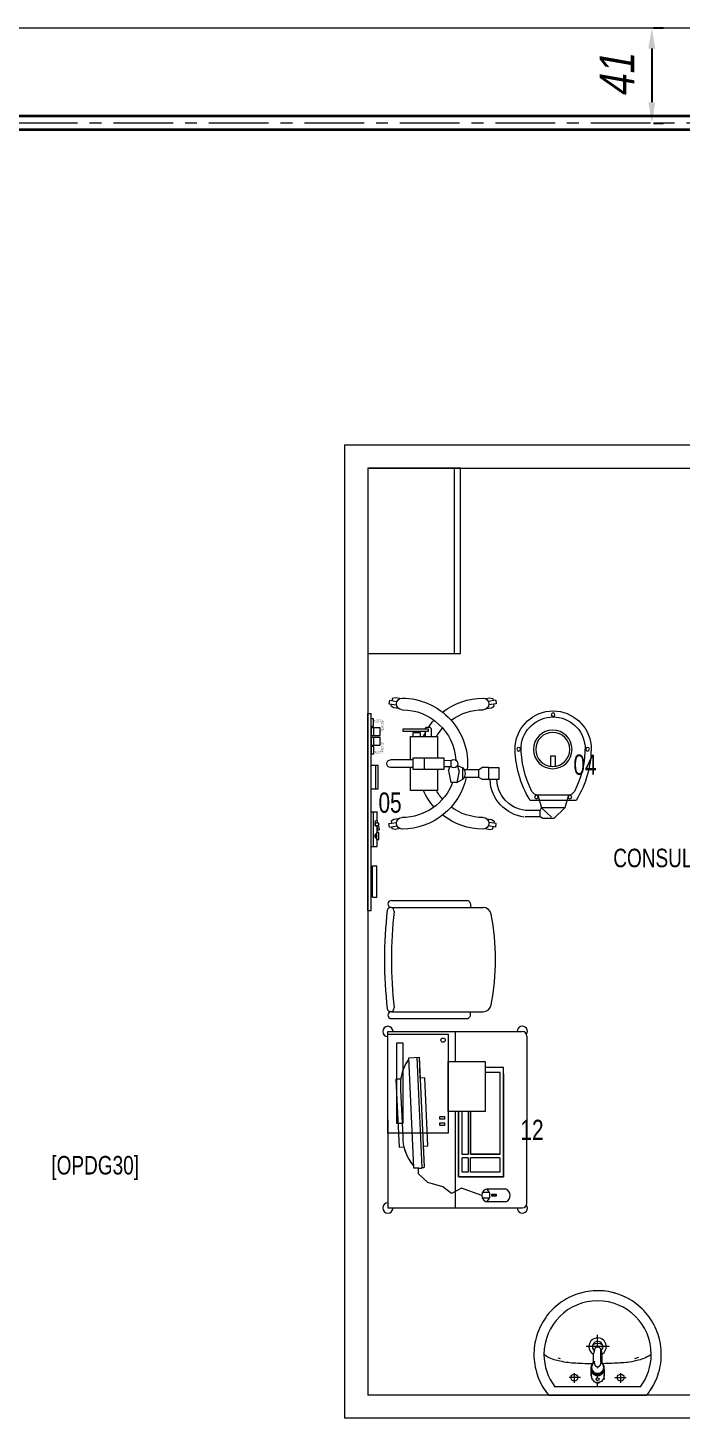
# Model space of a CAD drawing. Extents: x -234346 to 58427, y -132654 to -82394.
# Drawn here: x -109875 to -107055, y -109943 to -103943 of the extents above; entities that cross this region are included whole.
import ezdxf

# ---------------------------------------------------------------- set-up
doc = ezdxf.new("R2010")
doc.units = 0
doc.header["$LTSCALE"] = 8
doc.linetypes.add('AXES', pattern=[50.8, 31.75, -6.35, 6.35, -6.35])
doc.layers.get('0').update_dxf_attribs({"color": 9, "lineweight": 5})
for name, color, linetype, lineweight in [('72_EGR_BASE_TEXT', 9, 'Continuous', 5), ('72_EGR_EQP_TAG', 9, 'Continuous', 5), ('LOADING', 9, 'Continuous', 5), ('P-SANR-FIXT', 9, 'Continuous', 18), ('P-SANR-FIXT-1', 9, 'Continuous', 13), ('Walls', 9, 'Continuous', 5)]:
    doc.layers.add(name, color=color, linetype=linetype, lineweight=lineweight)
for name, color, linetype in [('DIM-FIRE', 54, 'Continuous'), ('FIRE', 1, 'Continuous'), ('FIRE-thin', 8, 'Continuous')]:
    doc.layers.add(name, color=color, linetype=linetype)
doc.styles.add('ARIAL-08', font='arial.ttf', dxfattribs={"width": 0.8, "oblique": 10.000004})
doc.styles.get("Standard").update_dxf_attribs({"font": 'ARIALUNI.TTF'})
doc.styles.add('X3G_ENTITY_225CE3', font='swisscl.ttf', dxfattribs={"height": 200})
doc.styles.add('X3G_ENTITY_257CFD', font='swisscl.ttf', dxfattribs={"height": 200})
doc.styles.add('X3G_ENTITY_258862', font='swisscl.ttf', dxfattribs={"height": 200})
doc.dimstyles.get("Standard").update_dxf_attribs({"dimtxt": 0.18, "dimasz": 0.18, "dimexe": 0.18, "dimexo": 0.0625, "dimgap": 0.09, "dimtad": 0, "dimtih": 1, "dimtoh": 1, "dimdec": 4, "dimzin": 0, "dimdsep": 46, "dimtxsty": 'Standard', "dimcen": 0.09, "dimadec": 0, "dimazin": 0, "dimtfac": 1, "dimtdec": 4, "dimtofl": 0, "dimtmove": 0, "dimatfit": 3, "dimfxl": 1, "dimtolj": 1, "dimtzin": 0, "dimarcsym": 0})

# ---------------------------------------------------------------- blocks, each defined once
blk = doc.blocks.new('FFGF')
at = {"layer": 'FIRE', "lineweight": 35, "ltscale": 1.014}
for p, q in [((-100181.8, -104323.3), (-141220.1, -104323.3)), ((-100181.8, -104383.6), (-141220.1, -104383.6))]:
    blk.add_line(p, q, dxfattribs=at)
at = {"layer": 'FIRE-thin', "linetype": 'AXES', "lineweight": 20, "ltscale": 1.014}
blk.add_line((-100181.8, -104353.5), (-141220.1, -104353.5), dxfattribs=at)
blk = doc.blocks.new('*D162')
at = {"layer": 'Defpoints', "color": 0, "lineweight": 15, "transparency": 16777216}
for p in [(-107234.2, -103942.6), (-107234.2, -104353.5), (-107181.9, -104353.5)]:
    blk.add_point(p, dxfattribs=at)
at = {"layer": 'DIM-FIRE', "color": 0, "lineweight": -2, "transparency": 16777216}
for p, q in [((-107174.2, -103942.6), (-107131.9, -103942.6)), ((-107181.9, -104032.6), (-107181.9, -104263.5)), ((-107174.2, -104353.5), (-107131.9, -104353.5))]:
    blk.add_line(p, q, dxfattribs=at)
at = {"layer": 'DIM-FIRE', "color": 0, "lineweight": 15, "transparency": 16777216}
for points in [[(-107196.9, -104032.6), (-107166.9, -104032.6), (-107181.9, -103942.6)], [(-107196.9, -104263.5), (-107166.9, -104263.5), (-107181.9, -104353.5)]]:
    blk.add_solid(points, dxfattribs=at)
at = {"layer": 'DIM-FIRE', "color": 0, "lineweight": 15, "transparency": 16777216, "insert": (-107332.3, -104148.1), "char_height": 150, "attachment_point": 5, "rotation": 90, "style": 'ARIAL-08'}
blk.add_mtext('\\A1;41', dxfattribs=at)
blk = doc.blocks.new('GF21016-P')
at = {"layer": 'LOADING', "extrusion": (-1.24384e-09, -1.20261e-09, -1)}
for p, q in [((0.0128, 0.0179), (0.0128, 0.4136)), ((0.4628, 0.0179), (0.4628, 0.4136)), ((-0.0172, 0.0179), (-0.0172, 0.3435)), ((-0.0022, 0.3585), (0.0128, 0.3585)), ((0.4778, 0.3585), (0.4628, 0.3585)), ((0.4928, 0.0179), (0.4928, 0.3435)), ((0.4778, 0.0029), (0.4778, 0.0029))]:
    blk.add_line(p, q, dxfattribs=at)
for centre, radius, start, end in [((-0.0478, 0.4136), 0.035, 0, 80.65572), ((-0.2378, -0.5362), 1.0036, 78.75684, 101.24316), ((-0.4278, 0.4136), 0.035, 99.34428, 180), ((0.0022, 0.3435), 0.015, 0, 90), ((-0.4778, 0.3435), 0.015, 90, 180), ((0.0022, 0.0179), 0.015, 270, 0), ((0.0022, 0.0179), 0.015, 180, 270), ((-0.0284, 0.0145), 0.015, 284.3864, 95.52091), ((-0.2378, 1.8734), 1.8855, 263.51186, 276.48814), ((-0.2378, 1.8928), 1.8749, 263.6341, 276.3659), ((-0.4471, 0.0145), 0.015, 84.47909, 255.6136), ((-0.4778, 0.0179), 0.015, 270, 0), ((-0.4778, 0.0179), 0.015, 180, 270)]:
    blk.add_arc(centre, radius, start, end, dxfattribs=at)
blk = doc.blocks.new('GF21027-P')
at = {"layer": 'LOADING'}
for p, q in [((0.4, 0.4), (-0.4, 0.4)), ((-0.4, 0.4), (-0.4, 0)), ((0.4, 0), (0.4, 0.4)), ((-0.4, 0.025), (0.4, 0.025)), ((-0.4, 0), (0.4, 0))]:
    blk.add_line(p, q, dxfattribs=at)
blk = doc.blocks.new('mobile light')
at = {"layer": 'LOADING'}
for p, q in [((1883.78, -497.56), (1883.65, -498.45)), ((1885.1, -497.29), (1883.78, -497.56)), ((1887.04, -497.59), (1885.1, -497.29)), ((1923.94, -497.59), (1925.88, -497.29)), ((1925.88, -497.29), (1927.2, -497.56)), ((1927.2, -497.56), (1927.33, -498.45)), ((1882.58, -498.29), (1882.35, -499.8)), ((1882.35, -499.8), (1885.55, -500.28)), ((1882.58, -498.29), (1885.78, -498.78)), ((1883.28, -500.85), (1883.42, -499.96)), ((1884.47, -501.5), (1883.28, -500.85)), ((1886.4, -501.79), (1884.47, -501.5)), ((1924.58, -501.79), (1926.52, -501.5)), ((1928.41, -498.29), (1925.2, -498.78)), ((1928.63, -499.8), (1925.43, -500.28)), ((1926.52, -501.5), (1927.7, -500.85)), ((1927.7, -500.85), (1927.56, -499.96)), ((1928.41, -498.29), (1928.63, -499.8)), ((1947.59, -502.62), (1941.09, -502.62)), ((1948.76, -501.94), (1947.59, -502.62)), ((1947.59, -502.62), (1947.59, -505.45)), ((1948.15, -506.5), (1952.41, -502.55)), ((1953.47, -501.94), (1948.76, -501.94)), ((1958.23, -506.5), (1953.47, -501.94)), ((1947.59, -505.45), (1941.09, -505.45)), ((1963.08, -509.67), (1943.3, -509.67)), ((1946.6, -512.08), (1948.15, -506.5)), ((1947.59, -505.45), (1948.15, -506.5)), ((1958.23, -506.5), (1948.15, -506.5)), ((1959.78, -512.08), (1958.23, -506.5)), ((1959.78, -512.08), (1946.6, -512.08)), ((1908.01, -522.53), (1909, -517.55)), ((1911.69, -517.55), (1909, -517.55)), ((1912.69, -522.53), (1911.69, -517.55)), ((1911.69, -517.55), (1914.17, -518.99)), ((1914.17, -518.99), (1914.17, -523.77)), ((1921.08, -519.69), (1914.74, -519.69)), ((1922.73, -518.8), (1921.08, -519.69)), ((1921.08, -519.69), (1921.08, -523.01)), ((1921.08, -519.69), (1921.08, -523.01)), ((1925.38, -518.8), (1922.73, -518.8)), ((1892.68, -523.97), (1883.05, -523.97)), ((1892.68, -527.34), (1883.05, -527.34)), ((1892.68, -528.06), (1892.68, -523.24)), ((1892.68, -523.24), (1906.16, -523.24)), ((1897.5, -528.06), (1897.5, -523.24)), ((1906.16, -523.24), (1906.16, -528.06)), ((1909.15, -524.25), (1906.16, -524.32)), ((1909.15, -526.94), (1906.16, -526.87)), ((1908.01, -522.53), (1908.62, -524.28)), ((1909.15, -524.25), (1909.15, -526.94)), ((1912.69, -522.53), (1911.9, -524.78)), ((1911.9, -524.78), (1914.17, -523.77)), ((1921.08, -523.01), (1914.77, -523.01)), ((1922.73, -523.93), (1921.08, -523.04)), ((1925.38, -523.93), (1922.73, -523.93)), ((1906.16, -528.06), (1892.68, -528.06)), ((1882.35, -551.47), (1885.55, -550.99)), ((1882.58, -552.98), (1882.35, -551.47)), ((1884.47, -549.77), (1883.28, -550.42)), ((1883.28, -550.42), (1883.42, -551.31)), ((1886.4, -549.48), (1884.47, -549.77)), ((1924.58, -549.48), (1926.52, -549.77)), ((1928.63, -551.47), (1925.43, -550.99)), ((1926.52, -549.77), (1927.7, -550.42)), ((1927.7, -550.42), (1927.56, -551.31)), ((1928.41, -552.98), (1928.63, -551.47)), ((1882.58, -552.98), (1885.78, -552.5)), ((1883.78, -553.71), (1883.65, -552.82)), ((1885.1, -553.98), (1883.78, -553.71)), ((1887.04, -553.69), (1885.1, -553.98)), ((1923.94, -553.69), (1925.88, -553.98)), ((1928.41, -552.98), (1925.2, -552.5)), ((1925.88, -553.98), (1927.2, -553.71)), ((1927.2, -553.71), (1927.33, -552.82))]:
    blk.add_line(p, q, dxfattribs=at)
for points in [[(1903.33, -523.24), (1903.33, -514.02), (1891.61, -514.02), (1891.61, -523.97)], [(1891.61, -527.34), (1891.61, -537.34), (1903.33, -537.34), (1903.33, -528.06)], [(1954.27, -524.55), (1954.27, -528.82), (1952.05, -528.82), (1952.05, -524.5)], [(1892.74, -537.34), (1892.74, -539.04), (1895.76, -539.04), (1895.76, -537.34)], [(1898.05, -537.34), (1898.05, -539.5)], [(1898.05, -540.63), (1898.05, -540.87), (1898.53, -541.35), (1900.02, -541.35), (1900.5, -540.87), (1900.5, -537.34)]]:
    blk.add_lwpolyline(points, dxfattribs=at)
for points in [[(1929.78, -518.8), (1925.38, -518.8), (1925.38, -523.93), (1929.78, -523.93)], [(1899.3, -539.5), (1888.5, -539.5), (1888.5, -540.63), (1899.3, -540.63)]]:
    blk.add_lwpolyline(points, close=True, dxfattribs=at)
for centre, radius in [((1945.96, -511.25), 0.793), ((1960.42, -511.25), 0.793), ((1953.01, -531.79), 8.32), ((1953.01, -531.79), 7.35), ((1938.31, -531.85), 0.793), ((1968.07, -531.85), 0.793), ((1953.19, -546.77), 0.793)]:
    blk.add_circle(centre, radius, dxfattribs=at)
for centre, radius, start, end in [((1888.02, -499.89), 2.5, 90, 270), ((1888.02, -525.64), 28.25, 12.14628, 90), ((1922.96, -525.64), 28.25, 90, 128.20734), ((1922.96, -499.89), 2.5, 270, 90), ((1888.02, -525.64), 23.25, 20.3387, 90), ((1922.96, -525.64), 23.25, 90, 126.37431), ((1942.82, -519.31), 16.86, 97.12926, 177.61154), ((1922.96, -525.64), 28.25, 138.49743, 155.73047), ((1942.82, -519.31), 13.97, 97.12926, 177.61154), ((1980.13, -532.49), 43.32, 148.21671, 181.25014), ((1926.25, -532.49), 43.32, 358.74986, 31.78329), ((1922.96, -525.64), 23.25, 138.72236, 150.03816), ((1980.13, -532.49), 40.72, 152.40924, 181.25014), ((1946.6, -514.96), 2.89, 90, 152.40924), ((1959.78, -514.96), 2.89, 27.59076, 90), ((1926.25, -532.49), 40.72, 358.74986, 27.59076), ((1911.94, -521.38), 3.27, 313.01125, 46.98875), ((1883.05, -525.65), 1.68, 90, 270), ((1888.02, -525.64), 28.25, 270, 5.3386), ((1888.02, -525.64), 23.25, 270, 356.31838), ((1910.32, -525.6), 1.78, 229.06732, 130.93268), ((1953.19, -531.93), 16.44, 185.23613, 354.76387), ((1953.19, -531.93), 13.84, 185.23613, 354.76387), ((1922.96, -525.64), 28.25, 204.48295, 208.10502), ((1922.96, -525.64), 23.25, 210.23485, 221.27764), ((1922.96, -525.64), 28.25, 213.79851, 221.50257), ((1922.96, -525.64), 23.25, 233.62569, 270), ((1888.02, -551.39), 2.5, 90, 270), ((1922.96, -525.64), 28.25, 231.79266, 270), ((1922.96, -551.39), 2.5, 270, 90)]:
    blk.add_arc(centre, radius, start, end, dxfattribs=at)
blk = doc.blocks.new('FP_138-161_A_00_GFL_-0_080_Einreichung_Grundrisse_100')
at = {"layer": 'P-SANR-FIXT'}
blk.add_line((-0.0044, -0.0019), (-0.0045, -0.0021), dxfattribs=at)
at = {"layer": 'P-SANR-FIXT', "flags": 128}
blk.add_lwpolyline([(-0.0057, -0.0037), (-0.0058, -0.0039), (-0.006, -0.004)], dxfattribs=at)
blk = doc.blocks.new('FP_139-161_A_00_GFL_-0_080_Einreichung_Grundrisse_100')
at = {"layer": 'P-SANR-FIXT'}
blk.add_line((0.0045, -0.0022), (0.0044, -0.002), dxfattribs=at)
at = {"layer": 'P-SANR-FIXT', "flags": 128}
blk.add_lwpolyline([(0.006, -0.004), (0.0059, -0.0039), (0.0057, -0.0038)], dxfattribs=at)
blk = doc.blocks.new('IS_Ceraplus_B8204_BIM_BG _1_ - B8204AA - CERAPLUS single lever basin mixer with pop-up waste-V137-161_A_00_GFL_-0_080_Einreichung_Grundrisse_100')
at = {"layer": 'P-SANR-FIXT-1'}
h = blk.add_hatch(dxfattribs=at)
h.set_pattern_fill('FP_26', color=256, style=0, pattern_type=2)
h.set_pattern_definition([(225, (0.009, 0), (0.010607, -0.010607), []), (315, (0.009, 0), (0.010607, 0.010607), [])])
h.paths.add_polyline_path([(0.0056, -0.002), (0.0058, -0.0024), (0.0058, -0.0021)])
h.paths.add_polyline_path([(0.007, -0.0039), (0.0088, -0.0045), (0.0084, -0.0043)])
at = {"layer": 'LOADING'}
for p, q in [((-0.028, 0), (-0.028, -0.0281)), ((-0.0274, -0.0337), (-0.0271, -0.0392)), ((-0.0262, -0.0282), (-0.0263, -0.0287)), ((-0.0137, -0.0512), (-0.0129, -0.0517)), ((0.0124, -0.052), (0.0133, -0.0515)), ((0.0185, -0.0618), (0.019, -0.0539)), ((0.019, -0.0539), (0.0188, -0.0561)), ((0.0263, -0.0287), (0.0262, -0.0282)), ((0.0262, -0.0293), (0.0263, -0.0287)), ((0.0271, -0.0392), (0.0274, -0.0337)), ((0.028, -0.0281), (0.028, 0)), ((0.014, -0.0647), (0.0133, -0.1077))]:
    blk.add_line(p, q, dxfattribs=at)
at = {"layer": 'LOADING', "flags": 128}
for points in [[(-0.0272, -0.0069), (-0.0266, 0.009), (-0.0165, 0.0236), (0, 0.0291)], [(0.0272, -0.0069), (0.0266, 0.009), (0.0165, 0.0236), (0, 0.0291)], [(-0.0271, -0.0393), (-0.027, -0.0403), (-0.0269, -0.0414), (-0.0267, -0.0424), (-0.0265, -0.0434), (-0.0262, -0.0444), (-0.0259, -0.0454), (-0.0255, -0.0464), (-0.0252, -0.0474), (-0.0247, -0.0484), (-0.0243, -0.0493), (-0.0238, -0.0502), (-0.0232, -0.0511), (-0.0226, -0.052), (-0.022, -0.0529), (-0.0214, -0.0537), (-0.0207, -0.0545), (-0.0199, -0.0553), (-0.0192, -0.0561), (-0.0184, -0.0568), (-0.0176, -0.0575), (-0.0173, -0.0577)], [(-0.0176, -0.0568), (-0.0224, -0.0513), (-0.0254, -0.0448), (-0.0264, -0.0376), (-0.0253, -0.0305), (-0.0222, -0.024), (-0.0172, -0.0186), (-0.0109, -0.0147), (-0.0037, -0.0127), (0.0037, -0.0127), (0.0109, -0.0147), (0.0172, -0.0186), (0.0222, -0.024), (0.0253, -0.0305), (0.0264, -0.0376), (0.0254, -0.0448), (0.0224, -0.0513), (0.0176, -0.0568)], [(-0.019, -0.0539), (-0.0185, -0.0615), (-0.0185, -0.0618)], [(-0.0162, -0.0579), (-0.0156, -0.058), (-0.0151, -0.0581), (-0.0146, -0.0583), (-0.0142, -0.0586), (-0.0139, -0.0588), (-0.0138, -0.0591)], [(-0.0138, -0.0591), (-0.0139, -0.0612), (-0.014, -0.0633)], [(0.0138, -0.0591), (0.0139, -0.0588), (0.0142, -0.0586), (0.0146, -0.0583), (0.0151, -0.0581), (0.0156, -0.058), (0.0162, -0.0579)], [(0.014, -0.0633), (0.0139, -0.0612), (0.0138, -0.0591)], [(0.0171, -0.0578), (0.0174, -0.0575), (0.0176, -0.0568)], [(0.0173, -0.0577), (0.0181, -0.057), (0.0189, -0.0563), (0.0197, -0.0556), (0.0204, -0.0548), (0.0211, -0.054), (0.0218, -0.0532), (0.0224, -0.0523), (0.023, -0.0514), (0.0236, -0.0505), (0.0241, -0.0496), (0.0246, -0.0487), (0.025, -0.0477), (0.0254, -0.0467), (0.0258, -0.0458), (0.0261, -0.0448), (0.0264, -0.0437), (0.0266, -0.0427), (0.0268, -0.0417), (0.027, -0.0407), (0.0271, -0.0396), (0.0271, -0.0393)], [(-0.0181, -0.0728), (-0.0177, -0.083), (-0.0172, -0.0938)], [(-0.0129, -0.1142), (-0.0124, -0.1161), (-0.0118, -0.1179), (-0.0109, -0.1197), (-0.0098, -0.1214), (-0.0084, -0.123), (-0.0067, -0.1244), (-0.0047, -0.1255), (-0.0025, -0.1263), (0, -0.1266)], [(0, -0.1266), (0.0025, -0.1263), (0.0047, -0.1255), (0.0067, -0.1244), (0.0084, -0.123), (0.0098, -0.1214), (0.0109, -0.1197), (0.0118, -0.1179), (0.0124, -0.1161), (0.0129, -0.1142)], [(0.0172, -0.0938), (0.0177, -0.083), (0.0181, -0.0728)], [(0.0184, -0.0651), (0.0184, -0.0652), (0.0184, -0.0652), (0.0184, -0.0652), (0.0184, -0.0654), (0.0184, -0.0655)]]:
    blk.add_lwpolyline(points, dxfattribs=at)
at = {"layer": 'LOADING'}
for centre, radius, start, end in [((0, 0.0135), 0.00603, 0, 180), ((0, 0.0135), 0.00603, 180, 0), ((-0.009, 0), 0.005, 300, 315), ((0.009, 0), 0.005, 225, 240)]:
    blk.add_arc(centre, radius, start, end, dxfattribs=at)
for centre, major_axis, start_param, end_param in [((0, -0.0281), (-0.028, 0), 4.712389, 6.47291), ((0, -0.0321), (0.0275, 0), 3.141823, 3.202701), ((0, -0.0321), (0.0275, 0), 3.239313, 3.439417), ((0, -0.0281), (0.028, 0), 3.371221, 3.483334), ((0, -0.0287), (0.0267, 0), 1.570796, 3.036556), ((0, -0.0287), (0.0263, 0), 2.625648, 2.791756), ((0, -0.0287), (-0.0263, 0), 4.712389, 5.759587), ((0, -0.0312), (0.0248, 0), 4.111947, 4.191073), ((0, -0.0281), (0.028, 0), 4.202431, 4.259552), ((0, -0.0287), (0.0263, 0), 4.169225, 4.2325), ((0, -0.0281), (0.028, 0), 6.093357, 7.853982), ((0, -0.0287), (0.0267, 0), 0.105099, 1.570796), ((0, -0.0287), (0.0262, 0), 0.523599, 1.570796), ((0, -0.0281), (0.028, 0), 5.172057, 5.222265), ((0, -0.0287), (0.0262, 0), 0.349919, 0.515945), ((0, -0.0287), (0.0267, 0), 6.059374, 6.108652), ((0, -0.0321), (0.0275, 0), 5.985527, 6.185455), ((0, -0.0281), (0.028, 0), 5.94107, 6.05344), ((0, -0.0321), (0.0275, 0), 6.222066, 6.282955)]:
    blk.add_ellipse(centre, major_axis=major_axis, ratio=0.961262, start_param=start_param, end_param=end_param, dxfattribs=at)
for points, knots in [([(-0.0215, -0.0162), (-0.0216, -0.0163), (-0.0219, -0.0167), (-0.0227, -0.0177), (-0.0238, -0.0192), (-0.0249, -0.0211), (-0.0258, -0.0231), (-0.0266, -0.0253), (-0.0273, -0.0282), (-0.0275, -0.0305), (-0.0275, -0.0321)], [0.7859035, 0.7859035, 0.7859035, 0.7859035, 0.7916667, 0.8055556, 0.8333333, 0.8611111, 0.8888889, 0.9166667, 0.9444444, 1, 1, 1, 1]), ([(0.021, -0.0157), (0.0208, -0.0154), (0.0203, -0.0149), (0.0192, -0.0139), (0.0177, -0.0127), (0.0161, -0.0117), (0.0148, -0.0109), (0.0138, -0.0104), (0.0127, -0.0099), (0.0113, -0.0093), (0.0087, -0.0084), (0.0048, -0.0075), (0, -0.0071), (-0.0048, -0.0075), (-0.0087, -0.0084), (-0.0113, -0.0093), (-0.0127, -0.0099), (-0.0138, -0.0104), (-0.0148, -0.0109), (-0.0161, -0.0117), (-0.0177, -0.0127), (-0.0191, -0.0139), (-0.0202, -0.0149), (-0.0208, -0.0154), (-0.021, -0.0157)], [0.2222222, 0.2222222, 0.2222222, 0.2222222, 0.2361111, 0.25, 0.2777778, 0.3055556, 0.3194444, 0.3333333, 0.3472222, 0.3611111, 0.3888889, 0.4444444, 0.5, 0.5555556, 0.6111111, 0.6388889, 0.6527778, 0.6666667, 0.6805556, 0.6944444, 0.7222222, 0.75, 0.7638889, 0.7777778, 0.7777778, 0.7777778, 0.7777778]), ([(-0.0188, -0.0538), (-0.0188, -0.0547), (-0.0186, -0.0582), (-0.0185, -0.0619), (-0.0184, -0.0646)], [0.6724021, 0.6724021, 0.6724021, 0.6724021, 0.75, 1, 1, 1, 1]), ([(-0.0162, -0.0579), (-0.0162, -0.0578), (-0.0163, -0.0578), (-0.0165, -0.0577), (-0.0166, -0.0575), (-0.0167, -0.0574), (-0.0169, -0.0573), (-0.017, -0.0572), (-0.0172, -0.0571), (-0.0173, -0.057), (-0.0175, -0.0569), (-0.0176, -0.0568)], [0, 0, 0, 0, 0.1, 0.2, 0.3, 0.4, 0.5, 0.6, 0.7, 0.8, 1, 1, 1, 1]), ([(-0.0148, -0.0587), (-0.015, -0.0586), (-0.0159, -0.0583), (-0.0167, -0.058), (-0.0172, -0.0578)], [0.8, 0.8, 0.8, 0.8, 0.85, 1, 1, 1, 1]), ([(0, -0.0378), (-0.0005, -0.038), (-0.0012, -0.0384), (-0.0021, -0.0389), (-0.0028, -0.0393), (-0.0035, -0.0397), (-0.0042, -0.04), (-0.0049, -0.0405), (-0.0055, -0.0409), (-0.0061, -0.0414), (-0.0067, -0.0419), (-0.0072, -0.0424), (-0.0078, -0.0429), (-0.0083, -0.0435), (-0.0088, -0.0441), (-0.0092, -0.0446), (-0.0096, -0.0452), (-0.01, -0.0459), (-0.0103, -0.0466), (-0.0105, -0.0472), (-0.0107, -0.0477), (-0.0108, -0.0481), (-0.0109, -0.0484), (-0.0111, -0.0489), (-0.0114, -0.0497), (-0.0118, -0.0509), (-0.0122, -0.0521), (-0.0124, -0.053), (-0.0126, -0.0537), (-0.0128, -0.0544), (-0.0129, -0.0552), (-0.0131, -0.0559), (-0.0132, -0.0566), (-0.0134, -0.0572), (-0.0136, -0.0581), (-0.0137, -0.0587), (-0.0138, -0.0591)], [0, 0, 0, 0, 0.055556, 0.083333, 0.111111, 0.138889, 0.166667, 0.194444, 0.222222, 0.25, 0.277778, 0.305556, 0.333333, 0.361111, 0.388889, 0.416667, 0.444444, 0.472222, 0.5, 0.527778, 0.541667, 0.555556, 0.569444, 0.583333, 0.611111, 0.666667, 0.722222, 0.75, 0.777778, 0.805556, 0.833333, 0.861111, 0.888889, 0.916667, 0.944444, 1, 1, 1, 1]), ([(0, -0.0357), (-0.0006, -0.0357), (-0.0013, -0.0357), (-0.002, -0.0357), (-0.0022, -0.0357)], [0, 0, 0, 0, 0.1, 0.1298359, 0.1298359, 0.1298359, 0.1298359]), ([(0.0022, -0.0357), (0.002, -0.0357), (0.0013, -0.0357), (0.0006, -0.0357), (0, -0.0357)], [0.8701578, 0.8701578, 0.8701578, 0.8701578, 0.9, 1, 1, 1, 1]), ([(0.0138, -0.0591), (0.0137, -0.0587), (0.0136, -0.0581), (0.0134, -0.0572), (0.0132, -0.0566), (0.0131, -0.0559), (0.0129, -0.0552), (0.0128, -0.0544), (0.0126, -0.0537), (0.0124, -0.053), (0.0122, -0.0521), (0.0118, -0.0509), (0.0114, -0.0497), (0.0111, -0.0489), (0.0109, -0.0484), (0.0108, -0.0481), (0.0107, -0.0477), (0.0105, -0.0472), (0.0103, -0.0466), (0.01, -0.0459), (0.0096, -0.0452), (0.0092, -0.0446), (0.0088, -0.0441), (0.0083, -0.0435), (0.0078, -0.0429), (0.0072, -0.0424), (0.0067, -0.0419), (0.0061, -0.0414), (0.0055, -0.0409), (0.0049, -0.0405), (0.0042, -0.04), (0.0035, -0.0397), (0.0028, -0.0393), (0.0021, -0.0389), (0.0012, -0.0384), (0.0005, -0.038), (0, -0.0378)], [0, 0, 0, 0, 0.055556, 0.083333, 0.111111, 0.138889, 0.166667, 0.194444, 0.222222, 0.25, 0.277778, 0.333333, 0.388889, 0.416667, 0.430556, 0.444444, 0.458333, 0.472222, 0.5, 0.527778, 0.555556, 0.583333, 0.611111, 0.638889, 0.666667, 0.694444, 0.722222, 0.75, 0.777778, 0.805556, 0.833333, 0.861111, 0.888889, 0.916667, 0.944444, 1, 1, 1, 1]), ([(0.0141, -0.0613), (0.0141, -0.0611), (0.0143, -0.0608), (0.0145, -0.0604), (0.0148, -0.06), (0.0151, -0.0596), (0.0153, -0.0594), (0.0155, -0.0592), (0.0156, -0.059), (0.0158, -0.0588), (0.016, -0.0587), (0.0163, -0.0585), (0.0165, -0.0583), (0.0166, -0.0582)], [0.3333333, 0.3333333, 0.3333333, 0.3333333, 0.4166667, 0.5, 0.5833333, 0.6666667, 0.7083333, 0.75, 0.7916667, 0.8333333, 0.875, 0.9166667, 1, 1, 1, 1]), ([(0.0176, -0.0568), (0.0175, -0.0569), (0.0173, -0.057), (0.0172, -0.0571), (0.017, -0.0572), (0.0169, -0.0573), (0.0167, -0.0574), (0.0166, -0.0575), (0.0165, -0.0577), (0.0163, -0.0578), (0.0162, -0.0578), (0.0162, -0.0579)], [0, 0, 0, 0, 0.2, 0.3, 0.4, 0.5, 0.6, 0.7, 0.8, 0.9, 1, 1, 1, 1]), ([(0.0184, -0.0646), (0.0185, -0.0619), (0.0186, -0.0582), (0.0188, -0.0547), (0.0188, -0.0538)], [0, 0, 0, 0, 0.25, 0.3275586, 0.3275586, 0.3275586, 0.3275586]), ([(0.0275, -0.0321), (0.0275, -0.0305), (0.0273, -0.0282), (0.0266, -0.0253), (0.0258, -0.0231), (0.0249, -0.0211), (0.0238, -0.0192), (0.0227, -0.0177), (0.0219, -0.0167), (0.0216, -0.0163), (0.0215, -0.0162)], [0, 0, 0, 0, 0.0555556, 0.0833333, 0.1111111, 0.1388889, 0.1666667, 0.1944444, 0.2083333, 0.2142181, 0.2142181, 0.2142181, 0.2142181]), ([(-0.0131, -0.1116), (-0.0132, -0.1115), (-0.0135, -0.1109), (-0.0141, -0.1099), (-0.0147, -0.1086), (-0.0153, -0.1072), (-0.0159, -0.1053), (-0.0167, -0.1021), (-0.0171, -0.0992), (-0.0171, -0.0973)], [0.4856715, 0.4856715, 0.4856715, 0.4856715, 0.5, 0.55, 0.6, 0.65, 0.7, 0.8, 1, 1, 1, 1]), ([(-0.0132, -0.1091), (-0.0132, -0.1096), (-0.0132, -0.1103), (-0.0132, -0.1111), (-0.0132, -0.1115), (-0.0132, -0.1118), (-0.0131, -0.1122), (-0.0131, -0.1125), (-0.0131, -0.1128), (-0.0131, -0.1131), (-0.013, -0.1134), (-0.013, -0.1138), (-0.0129, -0.1141), (-0.0129, -0.1142)], [0.2, 0.2, 0.2, 0.2, 0.4, 0.5, 0.55, 0.6, 0.65, 0.7, 0.75, 0.8, 0.85, 0.9, 1, 1, 1, 1]), ([(0.0129, -0.1142), (0.0129, -0.1141), (0.013, -0.1138), (0.013, -0.1134), (0.0131, -0.1131), (0.0131, -0.1128), (0.0131, -0.1125), (0.0131, -0.1122), (0.0132, -0.1118), (0.0132, -0.1115), (0.0132, -0.1111), (0.0132, -0.1103), (0.0132, -0.1096), (0.0132, -0.1091)], [0, 0, 0, 0, 0.1, 0.15, 0.2, 0.25, 0.3, 0.35, 0.4, 0.45, 0.5, 0.6, 0.8, 0.8, 0.8, 0.8]), ([(0.0131, -0.1116), (0.0133, -0.1113), (0.0137, -0.1106), (0.0142, -0.1096), (0.0147, -0.1084), (0.0153, -0.1072), (0.0159, -0.1053), (0.0167, -0.1021), (0.0171, -0.0992), (0.0171, -0.0973)], [-0.5143371, -0.5143371, -0.5143371, -0.5143371, -0.475, -0.4375, -0.4, -0.35, -0.3, -0.2, 0, 0, 0, 0])]:
    blk.add_open_spline(points, degree=3, knots=knots, dxfattribs=at)
for points in [[(-0.0172, -0.0578), (-0.0171, -0.0578), (-0.0169, -0.058), (-0.0167, -0.0581), (-0.0166, -0.0582)], [(-0.0162, -0.0579), (-0.0162, -0.0579), (-0.0164, -0.0581), (-0.0165, -0.0582), (-0.0166, -0.0583), (-0.0166, -0.0582), (-0.0166, -0.0582)], [(-0.0166, -0.0582), (-0.0163, -0.0585), (-0.0156, -0.059), (-0.0148, -0.0599), (-0.0142, -0.0609), (-0.0139, -0.0617), (-0.0138, -0.0621)], [(0.0172, -0.0578), (0.0168, -0.0579), (0.0158, -0.0583), (0.0147, -0.0587), (0.0141, -0.059)], [(0.0166, -0.0582), (0.0166, -0.0582), (0.0166, -0.0583), (0.0165, -0.0582), (0.0164, -0.0581), (0.0162, -0.0579), (0.0162, -0.0579)], [(0.0166, -0.0582), (0.0167, -0.0582), (0.0168, -0.0581), (0.0169, -0.058), (0.0169, -0.058)], [(0.0169, -0.058), (0.017, -0.0579), (0.0171, -0.0579), (0.0171, -0.0578)], [(-0.0184, -0.0646), (-0.0183, -0.0659), (-0.0182, -0.0684), (-0.0181, -0.0709), (-0.0181, -0.0721)], [(-0.0172, -0.0938), (-0.0172, -0.0944), (-0.0172, -0.0956), (-0.0171, -0.0967), (-0.0171, -0.0973)], [(-0.014, -0.0633), (-0.014, -0.0633), (-0.014, -0.0633), (-0.014, -0.0633)], [(-0.014, -0.0646), (-0.014, -0.0644), (-0.014, -0.064), (-0.014, -0.0635), (-0.014, -0.0633)], [(0.014, -0.0633), (0.014, -0.0633), (0.014, -0.0633), (0.014, -0.0633)], [(0.014, -0.0633), (0.014, -0.0635), (0.014, -0.064), (0.014, -0.0644), (0.014, -0.0647)], [(0.0171, -0.0973), (0.0171, -0.0967), (0.0172, -0.0956), (0.0172, -0.0944), (0.0172, -0.0938)], [(0.0181, -0.0721), (0.0181, -0.0709), (0.0182, -0.0684), (0.0183, -0.0659), (0.0184, -0.0646)]]:
    blk.add_open_spline(points, degree=3, dxfattribs=at)
for name in ['FP_138-161_A_00_GFL_-0_080_Einreichung_Grundrisse_100', 'FP_139-161_A_00_GFL_-0_080_Einreichung_Grundrisse_100']:
    blk.add_blockref(name, (0, 0), dxfattribs=at)
blk = doc.blocks.new('_100_WB_KER_REN_55x45x18 - _100_WB_KER_REN_55x45x18-V63-161_A_00_GFL_-0_080_Einreichung_Grundrisse_100')
at = {"layer": 'LOADING'}
for p, q in [((-0.2075, 0.225), (-0.2075, 0.2227)), ((0.2074, 0.225), (-0.2074, 0.225)), ((-0.1855, 0.1899), (0.1855, 0.1899)), ((0, 0.1899), (0, 0.1724)), ((0.2075, 0.2227), (0.2075, 0.225)), ((-0.0744, 0.15), (-0.1234, 0.15)), ((-0.1, 0.172), (-0.1, 0.1303)), ((-0.0259, 0.155), (-0.0315, 0.155)), ((0, 0.1656), (0, 0.1628)), ((0, 0.1509), (0, 0.1454)), ((0, 0.1422), (0, 0.1399)), ((0.026, 0.155), (0.0248, 0.155)), ((0.0744, 0.15), (0.1234, 0.15)), ((0.1, 0.172), (0.1, 0.1303)), ((-0.1763, 0.0637), (-0.1598, 0.0692)), ((0.1605, 0.0691), (0.1707, 0.0656)), ((-0.05, 0.0161), (0.05, 0.0161)), ((0, 0.0168), (0, -0.0348))]:
    blk.add_line(p, q, dxfattribs=at)
at = {"layer": 'LOADING', "flags": 128}
for points in [[(-0.2121, 0.225), (-0.219, 0.2164), (-0.2254, 0.2075), (-0.2316, 0.1983), (-0.2373, 0.189), (-0.2427, 0.1794), (-0.2476, 0.1696), (-0.2522, 0.1596), (-0.2564, 0.1494), (-0.2602, 0.1391), (-0.2635, 0.1286), (-0.2665, 0.118), (-0.269, 0.1073), (-0.271, 0.0965), (-0.2727, 0.0856), (-0.2739, 0.0747), (-0.2747, 0.0637), (-0.275, 0.0527), (-0.275, 0.05)], [(0.275, 0.05), (0.2748, 0.061), (0.2741, 0.072), (0.273, 0.0829), (0.2715, 0.0938), (0.2695, 0.1046), (0.2671, 0.1154), (0.2643, 0.126), (0.261, 0.1365), (0.2574, 0.1469), (0.2533, 0.1571), (0.2488, 0.1671), (0.2439, 0.177), (0.2387, 0.1866), (0.233, 0.1961), (0.227, 0.2053), (0.2206, 0.2142), (0.2138, 0.2229), (0.2121, 0.225)], [(-0.275, 0.05), (-0.2748, 0.039), (-0.2741, 0.028), (-0.273, 0.0171), (-0.2715, 0.0062), (-0.2695, -0.0046), (-0.2671, -0.0154), (-0.2643, -0.026), (-0.261, -0.0365), (-0.2574, -0.0469), (-0.2533, -0.0571), (-0.2488, -0.0671), (-0.2439, -0.077), (-0.2387, -0.0866), (-0.233, -0.0961), (-0.227, -0.1053), (-0.2206, -0.1142), (-0.2138, -0.1229), (-0.2067, -0.1313), (-0.1993, -0.1395), (-0.1916, -0.1473), (-0.1836, -0.1548), (-0.1752, -0.162), (-0.1666, -0.1688), (-0.1577, -0.1753), (-0.1486, -0.1814), (-0.1392, -0.1872), (-0.1296, -0.1925), (-0.1198, -0.1975), (-0.1098, -0.2021), (-0.0996, -0.2063), (-0.0893, -0.2101), (-0.0788, -0.2135), (-0.0682, -0.2164), (-0.0575, -0.2189), (-0.0467, -0.221), (-0.0359, -0.2227), (-0.0249, -0.2239), (-0.014, -0.2246), (-0.003, -0.225), (0.008, -0.2249), (0.019, -0.2243), (0.03, -0.2234), (0.0409, -0.2219), (0.0517, -0.2201), (0.0625, -0.2178), (0.0731, -0.2151), (0.0837, -0.212), (0.0941, -0.2084), (0.1043, -0.2044), (0.1144, -0.2001), (0.1243, -0.1953), (0.1341, -0.1901), (0.1436, -0.1846), (0.1528, -0.1786), (0.1618, -0.1723), (0.1706, -0.1657), (0.1791, -0.1587), (0.1873, -0.1514), (0.1952, -0.1437), (0.2028, -0.1358), (0.21, -0.1275), (0.217, -0.119), (0.2236, -0.1101), (0.2298, -0.1011), (0.2356, -0.0918), (0.2411, -0.0822), (0.2462, -0.0725), (0.2509, -0.0625), (0.2552, -0.0524), (0.2591, -0.0421), (0.2626, -0.0317), (0.2656, -0.0211), (0.2683, -0.0104), (0.2705, 0.0003), (0.2722, 0.0112), (0.2736, 0.0221), (0.2745, 0.0331), (0.2749, 0.0441), (0.275, 0.05)]]:
    blk.add_lwpolyline(points, dxfattribs=at)
at = {"layer": 'LOADING'}
for centre in [(-0.1, 0.15), (0.1, 0.15)]:
    blk.add_circle(centre, 0.015, dxfattribs=at)
for centre, radius, start, end in [((0, 0.05), 0.275, 145.93243, 150.3591), ((0, 0.05), 0.2315, 142.82093, 180), ((0, 0.05), 0.275, 140.4788, 141.23806), ((0, 0.05), 0.2315, 0, 37.17907), ((0, 0.05), 0.275, 38.76194, 39.5212), ((0, 0.05), 0.275, 29.6409, 34.06757), ((0, 0.155), 0.0175, 54.08995, 125.91005), ((0, 0.155), 0.0175, 251.94632, 258.23461), ((0, 0.155), 0.0175, 68.869, 83.8798), ((0, 0.05), 0.275, 180, 183.62252), ((0, 0.05), 0.2315, 180, 0), ((0, 0.0161), 0.0375, 117.13046, 0), ((0, 0.0161), 0.0225, 129.50249, 0), ((0, 0.0161), 0.0225, 180, 193.3417), ((0, 0.0161), 0.0225, 197.04659, 201.50796), ((0, 0.0161), 0.0225, 156.72498, 162.01336), ((0, 0.05), 0.047, 243.44331, 296.55669), ((0, 0.0161), 0.0225, 138.08082, 143.39393), ((0, 0.0161), 0.0225, 0, 51.42857), ((0, 0.0161), 0.0225, 36.61605, 41.92646), ((0, 0.0161), 0.0375, 0, 61.41458), ((0, 0.0161), 0.0225, 17.98869, 23.27602), ((0, 0.0161), 0.0225, 338.49204, 342.95341), ((0, 0.0161), 0.0225, 346.6583, 0), ((0, 0.05), 0.275, 307.66888, 312), ((0, 0.05), 0.275, 240, 245.65889), ((0, 0.05), 0.275, 252, 257.5535), ((0, 0.05), 0.275, 264, 276), ((0, 0.05), 0.275, 282.92407, 288)]:
    blk.add_arc(centre, radius, start, end, dxfattribs=at)
for points, knots in [([(-0.2074, 0.225), (-0.2078, 0.225), (-0.2086, 0.225), (-0.2095, 0.225), (-0.2102, 0.225), (-0.2106, 0.225), (-0.2109, 0.225), (-0.2111, 0.225), (-0.2114, 0.225), (-0.2116, 0.225), (-0.2118, 0.225), (-0.2119, 0.225), (-0.2119, 0.225)], [-1, -1, -1, -1, -0.8333333, -0.6666667, -0.5833333, -0.5, -0.4583333, -0.4166667, -0.3333333, -0.2916667, -0.25, -0.1666667, -0.1666667, -0.1666667, -0.1666667]), ([(0.2119, 0.225), (0.2119, 0.225), (0.2118, 0.225), (0.2116, 0.225), (0.2114, 0.225), (0.2111, 0.225), (0.2109, 0.225), (0.2106, 0.225), (0.2102, 0.225), (0.2095, 0.225), (0.2086, 0.225), (0.2078, 0.225), (0.2074, 0.225)], [-0.8333333, -0.8333333, -0.8333333, -0.8333333, -0.75, -0.7083333, -0.6666667, -0.5833333, -0.5416667, -0.5, -0.4166667, -0.3333333, -0.1666667, 0, 0, 0, 0]), ([(-0.0037, 0.1721), (-0.0046, 0.1719), (-0.0064, 0.1714), (-0.0081, 0.1705), (-0.009, 0.17)], [0.5653198, 0.5653198, 0.5653198, 0.5653198, 0.6111111, 0.6666667, 0.6666667, 0.6666667, 0.6666667]), ([(0.009, 0.17), (0.0086, 0.1703), (0.0077, 0.1708), (0.0059, 0.1715), (0.0046, 0.1719), (0.0037, 0.1721)], [0.3333333, 0.3333333, 0.3333333, 0.3333333, 0.3611111, 0.3888889, 0.4346482, 0.4346482, 0.4346482, 0.4346482]), ([(-0.2294, 0.0509), (-0.2103, 0.066), (-0.1431, 0.0839), (-0.1084, 0.0863), (-0.0496, 0.0893), (-0.0206, 0.0899)], [0.0392191, 0.0392191, 0.0392191, 0.0392191, 0.1715289, 0.4228457, 0.6475389, 0.6475389, 0.6475389, 0.6475389]), ([(0.0209, 0.0903), (0.0512, 0.0901), (0.1113, 0.0879), (0.1514, 0.0828), (0.2115, 0.0665), (0.2292, 0.052)], [0.7533082, 0.7533082, 0.7533082, 0.7533082, 0.9865548, 1.235629, 1.3638988, 1.3638988, 1.3638988, 1.3638988]), ([(-0.0141, 0.0337), (-0.0162, 0.0319), (-0.0207, 0.0267), (-0.0225, 0.02), (-0.0225, 0.0161)], [0.7144203, 0.7144203, 0.7144203, 0.7144203, 0.8333333, 1, 1, 1, 1]), ([(0.0225, 0.0161), (0.0225, 0.0187), (0.0216, 0.0239), (0.0182, 0.0298), (0.0152, 0.0327), (0.0141, 0.0337)], [0, 0, 0, 0, 0.1111111, 0.2222222, 0.285568, 0.285568, 0.285568, 0.285568])]:
    blk.add_open_spline(points, degree=3, knots=knots, dxfattribs=at)
for points in [[(-0.2075, 0.2227), (-0.2075, 0.2231), (-0.2075, 0.2235), (-0.2075, 0.2239)], [(-0.1852, 0.1899), (-0.1853, 0.1899), (-0.1854, 0.1899), (-0.1855, 0.1899)], [(0.1855, 0.1899), (0.1854, 0.1899), (0.1853, 0.1899), (0.1852, 0.1899)], [(0.2075, 0.2239), (0.2075, 0.2235), (0.2075, 0.2231), (0.2075, 0.2227)], [(-0.0009, 0.1725), (-0.0013, 0.1725), (-0.0018, 0.1724), (-0.0022, 0.1724)], [(0.0022, 0.1724), (0.0018, 0.1724), (0.0013, 0.1725), (0.0009, 0.1725)], [(-0.0225, 0.0161), (-0.0225, 0.0147), (-0.0222, 0.012), (-0.0215, 0.0093), (-0.021, 0.008)], [(0.021, 0.008), (0.0215, 0.0093), (0.0222, 0.012), (0.0225, 0.0147), (0.0225, 0.0161)]]:
    blk.add_open_spline(points, degree=3, dxfattribs=at)
at = {"layer": 'LOADING', "xscale": -1, "rotation": 5.088887490341627e-12}
blk.add_blockref('IS_Ceraplus_B8204_BIM_BG _1_ - B8204AA - CERAPLUS single lever basin mixer with pop-up waste-V137-161_A_00_GFL_-0_080_Einreichung_Grundrisse_100', (0, 0.1434), dxfattribs=at)
blk = doc.blocks.new('M.168.61.15')
at = {"layer": 'LOADING'}
for p, q in [((-10248.8, 19911.8), (-10248.8, 20292.7)), ((-10248.8, 20292.7), (-9668.8, 20292.7)), ((-9958.8, 20292.7), (-9958.8, 20163.4)), ((-9648.8, 20272.7), (-9648.8, 19911.8)), ((-10160.3, 20179.3), (-10113, 20181.5)), ((-10160.3, 20179.3), (-10138.7, 19705.9)), ((-10101.1, 19705.1), (-10123, 20181)), ((-10091.3, 19708), (-10113, 20181.7)), ((-10108.9, 20091.4), (-10113, 20181.7)), ((-9749.5, 20110), (-9749.5, 19664.7)), ((-9749.5, 19664.7), (-9749.5, 20110)), ((-10193.1, 20087.5), (-10214.1, 20086.6)), ((-10193.1, 20087.5), (-10214.1, 20086.6)), ((-10214.1, 20086.6), (-10200.8, 19793.4)), ((-10214.1, 20086.6), (-10200.8, 19793.4)), ((-10193.8, 20040.3), (-10184.8, 19841.3)), ((-10089.4, 20092.2), (-10108.9, 20091.4)), ((-10089.4, 20092.2), (-10108.9, 20091.4)), ((-10076.1, 19799.1), (-10089.4, 20092.2)), ((-10076.1, 19799.1), (-10089.4, 20092.2)), ((-9765.1, 20069.2), (-9765.1, 19763.5)), ((-9958.8, 19947.3), (-9958.8, 19530.9)), ((-9944, 19664.7), (-9944, 19947.3)), ((-9944, 19947.3), (-9944, 19664.7)), ((-9902.4, 19947.3), (-9902.4, 19762.4)), ((-9892, 19763.5), (-9892, 19947.3)), ((-10248.8, 19911.8), (-10248.8, 19530.9)), ((-9648.8, 19550.9), (-9648.8, 19911.8)), ((-10200.8, 19793.4), (-10179.8, 19794.3)), ((-10200.8, 19793.4), (-10179.9, 19794.3)), ((-10095.5, 19798.2), (-10076.1, 19799.1)), ((-10095.5, 19798.2), (-10076.1, 19799.1)), ((-10091.3, 19708), (-10095.5, 19798.2)), ((-9928.4, 19685.5), (-9928.4, 19747.9)), ((-9902.4, 19747.9), (-9928.4, 19747.9)), ((-9902.4, 19747.9), (-9902.4, 19685.5)), ((-9765.1, 19763.5), (-9892, 19763.5)), ((-9765.1, 19747.9), (-9892, 19747.9)), ((-9892, 19685.5), (-9892, 19747.9)), ((-9765.1, 19747.9), (-9765.1, 19685.5)), ((-10139, 19713.2), (-10138.7, 19705.9)), ((-10136.6, 19704), (-10116.2, 19704.2)), ((-10136.6, 19704), (-10116.2, 19704.2)), ((-10116.9, 19677.7), (-10117.2, 19704.2)), ((-10101.1, 19705.1), (-10093.2, 19705.8)), ((-10101.1, 19705.1), (-10093.2, 19705.8)), ((-9902.4, 19685.5), (-9928.4, 19685.5)), ((-9765.1, 19685.5), (-9892, 19685.5)), ((-10077.1, 19641.4), (-10116.9, 19677.7)), ((-10011.5, 19622.3), (-10077.1, 19641.4)), ((-9974.3, 19593.8), (-10011.5, 19622.3)), ((-9749.5, 19664.7), (-9944, 19664.7)), ((-9944, 19664.7), (-9749.5, 19664.7)), ((-9931.1, 19616.3), (-9974.3, 19593.8)), ((-9844, 19585.4), (-9931.1, 19616.3)), ((-9811, 19597.7), (-9841.1, 19597.7)), ((-9811, 19573), (-9841.1, 19573)), ((-10248.8, 19530.9), (-9668.8, 19530.9))]:
    blk.add_line(p, q, dxfattribs=at)
for points in [[(-9988.6, 20281.4), (-9988.6, 19853.1), (-10248.8, 19853.1), (-10248.8, 20281.4)], [(-10184.6, 20243.5), (-10184.6, 19896.1), (-10210.9, 19896.1), (-10210.9, 20243.5)], [(-9829.3, 20163.4), (-9829.3, 19947.3), (-9988.6, 19947.3), (-9988.6, 20163.4)], [(-10004.9, 19926), (-10004.9, 19914.5), (-10025, 19914.5), (-10025, 19926)], [(-10004.9, 19898.7), (-10004.9, 19887.3), (-10025, 19887.3), (-10025, 19898.7)], [(-9780.9, 19591), (-9780.9, 19581.8), (-9800.5, 19581.8), (-9800.5, 19591)], [(-9783.4, 19588.5), (-9783.4, 19584.3), (-9798, 19584.3), (-9798, 19588.5)]]:
    blk.add_lwpolyline(points, close=True, dxfattribs=at)
for points in [[(-9944, 19947.3), (-9944, 19664.7), (-9749.5, 19664.7), (-9749.5, 20137.8), (-9829.3, 20137.8)], [(-9892, 19947.3), (-9892, 19763.5), (-9764.8, 19763.5), (-9764.8, 20116), (-9829.3, 20116)], [(-9902.4, 19947.3), (-9902.4, 19762.4), (-9928.4, 19762.4), (-9928.4, 19947.3)], [(-9816, 19613.4), (-9740.9, 19613.4)], [(-9721.3, 19585.4), (-9721.3, 19584.8)], [(-9739.5, 19557.4), (-9816, 19557.4)]]:
    blk.add_lwpolyline(points, dxfattribs=at)
blk.add_circle((-10010.6, 20255.2), 9.18, dxfattribs=at)
for centre, radius, start, end in [((-10248.8, 20292.7), 22.2, 0, 270), ((-9668.8, 20292.7), 22.2, 326.30665, 180), ((-9668.8, 20272.7), 20, 0, 90), ((-10002.1, 20061.1), 192.9, 144.95638, 186.19895), ((-10002.1, 20061.1), 192.9, 144.95638, 172.12161), ((-9991.9, 19838), 192.9, 179.00113, 220.32668), ((-9991.9, 19838), 192.9, 193.07994, 220.32676), ((-10136.6, 19706), 2.08, 182.62409, 270.6241), ((-10136.6, 19706), 2.08, 182.62409, 270.6241), ((-10109.4, 19716.2), 13.8, 240.56058, 306.81119), ((-10109.4, 19716.2), 13.8, 240.56058, 306.81119), ((-10093.4, 19707.9), 2.08, 274.62406, 2.62394), ((-10093.4, 19707.9), 2.08, 274.62406, 2.62394), ((-9816, 19585.4), 28, 90, 270), ((-9841.6, 19585.4), 33, 304.66443, 55.33557), ((-9751.5, 19585.1), 30.2, 293.34214, 69.5419), ((-10248.8, 19530.9), 22.2, 90, 0), ((-9668.8, 19530.9), 22.2, 180, 33.69357), ((-9668.8, 19550.9), 20, 270, 0)]:
    blk.add_arc(centre, radius, start, end, dxfattribs=at)
blk = doc.blocks.new('ME19011A-P')
for p, q in [((-0.425, 0), (0.425, 0)), ((-0.425, 0), (-0.425, -0.015)), ((0.425, 0), (0.425, -0.015)), ((-0.425, -0.015), (0.425, -0.015)), ((-0.3675, -0.0198), (-0.2325, -0.0198)), ((-0.3675, -0.0198), (-0.3675, -0.0399)), ((-0.3675, -0.0399), (-0.2325, -0.0399)), ((-0.36, -0.015), (-0.36, -0.0198)), ((-0.24, -0.015), (-0.24, -0.0198)), ((-0.2325, -0.0198), (-0.2325, -0.0399)), ((-0.15, -0.015), (-0.15, -0.04)), ((-0.15, -0.025), (0, -0.025)), ((-0.15, -0.04), (-0.1187, -0.04)), ((-0.0887, -0.04), (-0.0637, -0.04)), ((-0.0606, -0.0371), (-0.0787, -0.0432)), ((-0.0787, -0.0432), (-0.077, -0.0497)), ((-0.0582, -0.046), (-0.077, -0.0497)), ((-0.0402, -0.0312), (-0.0496, -0.0337)), ((-0.047, -0.0434), (-0.0376, -0.0409)), ((-0.0376, -0.0409), (-0.0402, -0.0312)), ((-0.0379, -0.04), (0, -0.04)), ((0, -0.015), (0, -0.04)), ((0.1, -0.015), (0.1, -0.045)), ((0.1, -0.035), (0.2, -0.035)), ((0.1, -0.045), (0.2, -0.045)), ((0.2, -0.045), (0.2, -0.015)), ((0.2818, -0.015), (0.2484, -0.015)), ((0.2484, -0.0243), (0.2484, -0.015)), ((0.2818, -0.0243), (0.2484, -0.0243)), ((0.2818, -0.0243), (0.2818, -0.015)), ((0.3211, -0.015), (0.2877, -0.015)), ((0.2877, -0.015), (0.2877, -0.0531)), ((0.3211, -0.0243), (0.2877, -0.0243)), ((0.2877, -0.0531), (0.3211, -0.0531)), ((0.3211, -0.0531), (0.3211, -0.015)), ((0.3623, -0.015), (0.3289, -0.015)), ((0.3289, -0.015), (0.3289, -0.0531)), ((0.3623, -0.0243), (0.3289, -0.0243)), ((0.3289, -0.0531), (0.3623, -0.0531)), ((0.3623, -0.0531), (0.3623, -0.015)), ((0.3682, -0.0243), (0.3682, -0.015)), ((0.3682, -0.015), (0.4016, -0.015)), ((0.3682, -0.0243), (0.4016, -0.0243)), ((0.4016, -0.0243), (0.4016, -0.015))]:
    blk.add_line(p, q)
blk.add_lwpolyline([(-0.1187, -0.0482), (-0.0887, -0.0482), (-0.0887, -0.0382), (-0.1187, -0.0382)], close=True)
at = {"const_width": 0.000601}
for points in [[(0.3044, -0.0531, -0.184574), (0.2977, -0.0636, -1.44364), (0.2961, -0.0581, -0.837915), (0.2969, -0.0664, -0.30536), (0.2839, -0.062, -1.584726), (0.2894, -0.0609, -0.253153), (0.2827, -0.0684, -0.874198), (0.2775, -0.0585, -0.915253), (0.2791, -0.0658, -0.223821), (0.2683, -0.0644, -1.703343), (0.272, -0.0597, -0.588962), (0.2621, -0.068, -0.717795), (0.2625, -0.0581, -0.983104), (0.2645, -0.0644, -0.326362), (0.2534, -0.0609, -0.758716), (0.2609, -0.0514, -0.906186), (0.2593, -0.0565, -0.189488), (0.2526, -0.0522, -0.7948), (0.2613, -0.0423, -1.223996), (0.2574, -0.047, -0.072149), (0.2534, -0.0403, -0.645886), (0.2609, -0.0324, -1.366917), (0.2574, -0.0371, -0.078415), (0.2542, -0.0308, -0.723006), (0.2613, -0.0256, -1.105484), (0.2582, -0.0292, -0.221197), (0.2566, -0.0243, -0.221197)], [(0.3456, -0.0531, 0.184574), (0.3523, -0.0636, 1.44364), (0.3539, -0.0581, 0.837915), (0.3531, -0.0664, 0.30536), (0.3661, -0.062, 1.584726), (0.3606, -0.0609, 0.253153), (0.3673, -0.0684, 0.874198), (0.3725, -0.0585, 0.915253), (0.3709, -0.0658, 0.223821), (0.3817, -0.0644, 1.703343), (0.378, -0.0597, 0.588962), (0.3879, -0.068, 0.717795), (0.3875, -0.0581, 0.983104), (0.3855, -0.0644, 0.326362), (0.3966, -0.0609, 0.758716), (0.3891, -0.0514, 0.906186), (0.3907, -0.0565, 0.189488), (0.3974, -0.0522, 0.7948), (0.3887, -0.0423, 1.223996), (0.3926, -0.047, 0.072149), (0.3966, -0.0403, 0.645886), (0.3891, -0.0324, 1.366917), (0.3926, -0.0371, 0.078415), (0.3958, -0.0308, 0.723006), (0.3887, -0.0256, 1.105484), (0.3918, -0.0292, 0.221197), (0.3934, -0.0243, 0.221197)]]:
    blk.add_lwpolyline(points, format="xyb", dxfattribs=at)
blk.add_circle((-0.0537, -0.04), 0.0075)
for centre, radius, start, end in [((-0.1037, -0.04), 0.01, 10.4593, 169.5407), ((-0.1037, -0.04), 0.0075, 14.00752, 165.99248), ((-0.0537, -0.04), 0.01, 45, 180)]:
    blk.add_arc(centre, radius, start, end)
blk = doc.blocks.new('M.44.57.64')
at = {"layer": 'LOADING', "xscale": 1000.000000000002, "yscale": 1000.000000000002, "zscale": 1000.000000000002, "rotation": 225.9999036123427}
blk.add_blockref('ME19011A-P', (-80806.9, 16720.7), dxfattribs=at)
blk = doc.blocks.new('GF1')
at = {"layer": 'Walls', "color": 9}
for p, q in [((-128624.4, -103942.6), (-102939.4, -103942.6)), ((-108507.8, -105742.6), (-97309.4, -105742.6)), ((-108507.8, -105742.6), (-108507.8, -109942.6)), ((-108407.8, -105842.6), (-104658.2, -105842.6)), ((-108407.8, -105842.6), (-108407.8, -109842.6)), ((-106130.7, -109842.6), (-108407.8, -109842.6)), ((-106130.7, -109942.6), (-108507.8, -109942.6))]:
    blk.add_line(p, q, dxfattribs=at)
at = {"layer": 'LOADING', "color": 9}
for name, p, xscale, yscale, zscale, rotation in [('GF21027-P', (-108007.8, -106242.6), 1000, 1000, 1000, 90.00000002091177), ('mobile light', (-127139.6, -112374.4, 0), -10, 10, 10, 180), ('_100_WB_KER_REN_55x45x18 - _100_WB_KER_REN_55x45x18-V63-161_A_00_GFL_-0_080_Einreichung_Grundrisse_100', (-107415.8, -109617.6), 1000, 1000, 1000, 180)]:
    blk.add_blockref(name, p, dxfattribs=dict(at, xscale=xscale, yscale=yscale, zscale=zscale, rotation=rotation))
at = {"layer": 'LOADING', "color": 9, "rotation": 224.0000963876573}
blk.add_blockref('M.44.57.64', (-178150.5, -151431.6), dxfattribs=at)
at = {"layer": 'LOADING', "color": 9, "extrusion": (2.24019e-05, 2.67576e-11, 1), "xscale": -1000.000000000004, "yscale": 1000.000000000004, "zscale": -1000.000000000004, "rotation": 270.0000251123531}
blk.add_blockref('GF21016-P', (-108323.5, -108201.2, -2.4), dxfattribs=at)
at = {"layer": 'LOADING', "color": 9}
blk.add_blockref('M.168.61.15', (-98072, -128566.4, 0), dxfattribs=at)
at = {"layer": '72_EGR_BASE_TEXT', "color": 9, "char_height": 80, "attachment_point": 2}
for s, insert, style in [('CONSULTATION ROOM NEUROLOGY', (-106614.6, -107485), 'X3G_ENTITY_258862'), ('[OPDG30]', (-109584.1, -108811), 'X3G_ENTITY_225CE3')]:
    blk.add_mtext(s, dxfattribs=dict(at, insert=insert, style=style))
at = {"layer": '72_EGR_EQP_TAG', "color": 9, "char_height": 87.47, "attachment_point": 2, "style": 'X3G_ENTITY_257CFD'}
for s, insert in [('04', (-107470.2, -107078.6, 0)), ('05', (-108311.5, -107242.4)), ('12', (-107698.8, -108654.7, 0))]:
    blk.add_mtext(s, dxfattribs=dict(at, insert=insert))

msp = doc.modelspace()

# ---------------------------------------------------------------- block references
at = {"layer": '72_EGR_EQP_TAG'}
msp.add_blockref('GF1', (0, 0), dxfattribs=at)
at = {"layer": 'FIRE'}
msp.add_blockref('FFGF', (0, 0), dxfattribs=at)

# ---------------------------------------------------------------- dimensions: what is measured, and where the dimension line sits
at = {"layer": 'DIM-FIRE', "lineweight": 15}
dim = msp.add_linear_dim(base=(-107181.9, -104353.5), p1=(-107234.2, -103942.6), p2=(-107234.2, -104353.5), angle=90, dimstyle='Standard', override={"dimscale": 50, "dimtxt": 3, "dimasz": 1.8, "dimexe": 1, "dimexo": 1.2, "dimgap": 1.5, "dimtad": 1, "dimtih": 0, "dimtoh": 0, "dimdec": 0, "dimlfac": 0.1, "dimtxsty": 'ARIAL-08', "dimcen": 0, "dimadec": 2, "dimazin": 2, "dimtdec": 2, "dimtix": 1, "dimtmove": 1, "dimfrac": 1}, dxfattribs=at)
dim.commit()
dim.dimension.update_dxf_attribs({"geometry": '*D162', "text_midpoint": (-107332.3, -104148.1)})

doc.saveas('drawing.dxf')
